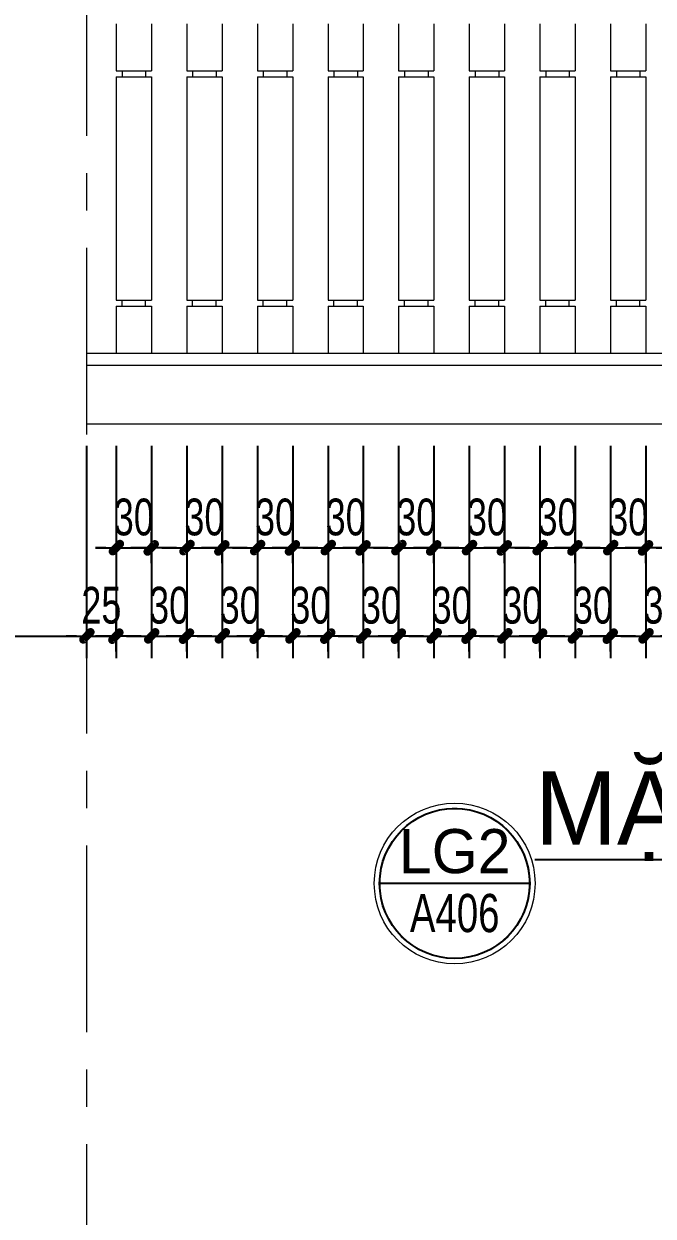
# Model space of a CAD drawing. Header units: inches. Extents: x 88947 to 296847, y 35049 to 161062.
# Drawn here: x 227494 to 228563, y 73660 to 75686 of the extents above; entities that cross this region are included whole.
import ezdxf
from ezdxf.enums import TextEntityAlignment as Align

# ---------------------------------------------------------------- set-up
doc = ezdxf.new("R2010")
doc.units = ezdxf.units.IN
doc.header["$MEASUREMENT"] = 0
doc.header["$PDMODE"] = 1
doc.linetypes.add('ACAD_ISO03W100', pattern=[30, 12, -18])
doc.linetypes.add('CENTER', pattern=[50.8, 31.75, -6.35, 6.35, -6.35])
for name, color, linetype, lineweight in [('A-Dims', 145, 'Continuous', 25), ('DIM', 7, 'Continuous', 25), ('KY HIEU', 4, 'Continuous', 25), ('THAY', 3, 'Continuous', 18), ('TRUC', 252, 'ACAD_ISO03W100', 13)]:
    doc.layers.add(name, color=color, linetype=linetype, lineweight=lineweight)
doc.layers.add('NHO', color=8, linetype='Continuous')
doc.layers.add('text', color=2, linetype='Continuous')
doc.styles.add('FRANKO', font='VFRANKO.TTF')
doc.styles.add('TAS-MTEXT', font='VAVOB.TTF', dxfattribs={"width": 0.75})
doc.styles.add('VNCENTURYH', font='VHAVAN.TTF')
doc.styles.add('VNI-HELVE-CONDENSE', font='VNARIAL.TTF', dxfattribs={"width": 0.7})
doc.dimstyles.new('TAS-25', dxfattribs={"dimscale": 25, "dimtxt": 2.5, "dimasz": 0.7, "dimexe": 1.5, "dimexo": 1.5, "dimgap": 0.8, "dimtad": 1, "dimdec": 0, "dimlfac": 0.5, "dimzin": 3, "dimdsep": 46, "dimtxsty": 'VNI-HELVE-CONDENSE', "dimblk": 'TICK', "dimcen": 2.5, "dimclrt": 71, "dimazin": 2, "dimtfac": 0.75, "dimtdec": 0, "dimtix": 1, "dimtmove": 2, "dimatfit": 2, "dimldrblk": 'TICK123', "dimfxl": 1.5, "dimtolj": 1, "dimtzin": 0, "dimarcsym": 0})

# ---------------------------------------------------------------- blocks, each defined once
blk = doc.blocks.new('TICK')
at = {"layer": 'A-Dims', "color": 1}
for p, q in [((0, 1.5), (0, -1.5)), ((-2, 0), (2, 0))]:
    blk.add_line(p, q, dxfattribs=at)
at = {"layer": 'A-Dims', "color": 1, "const_width": 0.788}
blk.add_lwpolyline([(-0.33, -0.35), (0.38, 0.38)], dxfattribs=at)
at = {"layer": 'A-Dims', "color": 1, "const_width": 0.394}
for points in [[(0.24, 0.52, -0.414214), (0.52, 0.52, -1)], [(0.52, 0.52, -0.414214), (0.52, 0.24, -1)], [(-0.47, -0.21, 0.414214), (-0.47, -0.49, 1)], [(-0.47, -0.49, 0.414214), (-0.19, -0.49, 1)]]:
    blk.add_lwpolyline(points, format="xyb", dxfattribs=at)
blk = doc.blocks.new('*D1516')
at = {"layer": 'Defpoints', "color": 0}
for p in [(227600.4, 75006.3), (227650.5, 75006.3), (227650.5, 74645.7)]:
    blk.add_point(p, dxfattribs=at)
at = {"layer": 'DIM', "color": 0, "lineweight": -2}
for p, q in [((227600.4, 74968.8), (227600.4, 74608.2)), ((227650.5, 74968.8), (227650.5, 74608.2)), ((227582.9, 74645.7), (227565.4, 74645.7)), ((227600.4, 74645.7), (227650.5, 74645.7)), ((227668, 74645.7), (227685.5, 74645.7))]:
    blk.add_line(p, q, dxfattribs=at)
at = {"layer": 'DIM', "color": 0, "lineweight": -2, "xscale": 17.5, "yscale": 17.5, "zscale": 17.5}
blk.add_blockref('TICK', (227600.4, 74645.7), dxfattribs=at)
at = {"layer": 'DIM', "color": 0, "lineweight": -2, "xscale": 17.5, "yscale": 17.5, "zscale": 17.5, "rotation": 180}
blk.add_blockref('TICK', (227650.5, 74645.7), dxfattribs=at)
at = {"layer": 'DIM', "color": 71, "insert": (227625.4, 74697.6), "char_height": 62.5, "attachment_point": 5, "style": 'VNI-HELVE-CONDENSE'}
blk.add_mtext('\\A1;25', dxfattribs=at)
blk = doc.blocks.new('TICK123')
at = {"layer": 'A-Dims', "color": 1}
blk.add_lwpolyline([(0.05, 0, 0, 0.84, 0), (-2.11, 0, 8.4, 8.4, 0)], format="xyseb", dxfattribs=at)
blk = doc.blocks.new('*D1517')
at = {"layer": 'Defpoints', "color": 0}
for p in [(227650.5, 75006.3), (227710.5, 75006.3), (227710.5, 74795.7)]:
    blk.add_point(p, dxfattribs=at)
at = {"layer": 'DIM', "color": 0, "lineweight": -2}
for p, q in [((227650.5, 74968.8), (227650.5, 74758.2)), ((227710.5, 74968.8), (227710.5, 74758.2)), ((227633, 74795.7), (227615.5, 74795.7)), ((227650.5, 74795.7), (227710.5, 74795.7)), ((227728, 74795.7), (227745.5, 74795.7))]:
    blk.add_line(p, q, dxfattribs=at)
at = {"layer": 'DIM', "color": 0, "lineweight": -2, "xscale": 17.5, "yscale": 17.5, "zscale": 17.5}
blk.add_blockref('TICK', (227650.5, 74795.7), dxfattribs=at)
at = {"layer": 'DIM', "color": 0, "lineweight": -2, "xscale": 17.5, "yscale": 17.5, "zscale": 17.5, "rotation": 180}
blk.add_blockref('TICK', (227710.5, 74795.7), dxfattribs=at)
at = {"layer": 'DIM', "color": 71, "insert": (227680.5, 74847.6), "char_height": 62.5, "attachment_point": 5, "style": 'VNI-HELVE-CONDENSE'}
blk.add_mtext('\\A1;30', dxfattribs=at)
blk = doc.blocks.new('*D1518')
at = {"layer": 'Defpoints', "color": 0}
for p in [(227710.5, 75006.3), (227770.5, 75006.3), (227770.5, 74645.7)]:
    blk.add_point(p, dxfattribs=at)
at = {"layer": 'DIM', "color": 0, "lineweight": -2}
for p, q in [((227710.5, 74968.8), (227710.5, 74608.2)), ((227770.5, 74968.8), (227770.5, 74608.2)), ((227693, 74645.7), (227675.5, 74645.7)), ((227710.5, 74645.7), (227770.5, 74645.7)), ((227788, 74645.7), (227805.5, 74645.7))]:
    blk.add_line(p, q, dxfattribs=at)
at = {"layer": 'DIM', "color": 0, "lineweight": -2, "xscale": 17.5, "yscale": 17.5, "zscale": 17.5}
blk.add_blockref('TICK', (227710.5, 74645.7), dxfattribs=at)
at = {"layer": 'DIM', "color": 0, "lineweight": -2, "xscale": 17.5, "yscale": 17.5, "zscale": 17.5, "rotation": 180}
blk.add_blockref('TICK', (227770.5, 74645.7), dxfattribs=at)
at = {"layer": 'DIM', "color": 71, "insert": (227740.5, 74697.6), "char_height": 62.5, "attachment_point": 5, "style": 'VNI-HELVE-CONDENSE'}
blk.add_mtext('\\A1;30', dxfattribs=at)
blk = doc.blocks.new('*D1519')
at = {"layer": 'Defpoints', "color": 0}
for p in [(227770.5, 75006.3), (227830.5, 75006.3), (227830.5, 74795.7)]:
    blk.add_point(p, dxfattribs=at)
at = {"layer": 'DIM', "color": 0, "lineweight": -2}
for p, q in [((227770.5, 74968.8), (227770.5, 74758.2)), ((227830.5, 74968.8), (227830.5, 74758.2)), ((227753, 74795.7), (227735.5, 74795.7)), ((227770.5, 74795.7), (227830.5, 74795.7)), ((227848, 74795.7), (227865.5, 74795.7))]:
    blk.add_line(p, q, dxfattribs=at)
at = {"layer": 'DIM', "color": 0, "lineweight": -2, "xscale": 17.5, "yscale": 17.5, "zscale": 17.5}
blk.add_blockref('TICK', (227770.5, 74795.7), dxfattribs=at)
at = {"layer": 'DIM', "color": 0, "lineweight": -2, "xscale": 17.5, "yscale": 17.5, "zscale": 17.5, "rotation": 180}
blk.add_blockref('TICK', (227830.5, 74795.7), dxfattribs=at)
at = {"layer": 'DIM', "color": 71, "insert": (227800.5, 74847.6), "char_height": 62.5, "attachment_point": 5, "style": 'VNI-HELVE-CONDENSE'}
blk.add_mtext('\\A1;30', dxfattribs=at)
blk = doc.blocks.new('*D1520')
at = {"layer": 'Defpoints', "color": 0}
for p in [(227830.5, 75006.3), (227890.5, 75006.3), (227890.5, 74645.7)]:
    blk.add_point(p, dxfattribs=at)
at = {"layer": 'DIM', "color": 0, "lineweight": -2}
for p, q in [((227830.5, 74968.8), (227830.5, 74608.2)), ((227890.5, 74968.8), (227890.5, 74608.2)), ((227813, 74645.7), (227795.5, 74645.7)), ((227830.5, 74645.7), (227890.5, 74645.7)), ((227908, 74645.7), (227925.5, 74645.7))]:
    blk.add_line(p, q, dxfattribs=at)
at = {"layer": 'DIM', "color": 0, "lineweight": -2, "xscale": 17.5, "yscale": 17.5, "zscale": 17.5}
blk.add_blockref('TICK', (227830.5, 74645.7), dxfattribs=at)
at = {"layer": 'DIM', "color": 0, "lineweight": -2, "xscale": 17.5, "yscale": 17.5, "zscale": 17.5, "rotation": 180}
blk.add_blockref('TICK', (227890.5, 74645.7), dxfattribs=at)
at = {"layer": 'DIM', "color": 71, "insert": (227860.5, 74697.6), "char_height": 62.5, "attachment_point": 5, "style": 'VNI-HELVE-CONDENSE'}
blk.add_mtext('\\A1;30', dxfattribs=at)
blk = doc.blocks.new('*D1521')
at = {"layer": 'Defpoints', "color": 0}
for p in [(227890.5, 75006.3), (227950.5, 75006.3), (227950.5, 74795.7)]:
    blk.add_point(p, dxfattribs=at)
at = {"layer": 'DIM', "color": 0, "lineweight": -2}
for p, q in [((227890.5, 74968.8), (227890.5, 74758.2)), ((227950.5, 74968.8), (227950.5, 74758.2)), ((227873, 74795.7), (227855.5, 74795.7)), ((227890.5, 74795.7), (227950.5, 74795.7)), ((227968, 74795.7), (227985.5, 74795.7))]:
    blk.add_line(p, q, dxfattribs=at)
at = {"layer": 'DIM', "color": 0, "lineweight": -2, "xscale": 17.5, "yscale": 17.5, "zscale": 17.5}
blk.add_blockref('TICK', (227890.5, 74795.7), dxfattribs=at)
at = {"layer": 'DIM', "color": 0, "lineweight": -2, "xscale": 17.5, "yscale": 17.5, "zscale": 17.5, "rotation": 180}
blk.add_blockref('TICK', (227950.5, 74795.7), dxfattribs=at)
at = {"layer": 'DIM', "color": 71, "insert": (227920.5, 74847.6), "char_height": 62.5, "attachment_point": 5, "style": 'VNI-HELVE-CONDENSE'}
blk.add_mtext('\\A1;30', dxfattribs=at)
blk = doc.blocks.new('*D1522')
at = {"layer": 'Defpoints', "color": 0}
for p in [(227950.5, 75006.3), (228010.5, 75006.3), (228010.5, 74645.7)]:
    blk.add_point(p, dxfattribs=at)
at = {"layer": 'DIM', "color": 0, "lineweight": -2}
for p, q in [((227950.5, 74968.8), (227950.5, 74608.2)), ((228010.5, 74968.8), (228010.5, 74608.2)), ((227933, 74645.7), (227915.5, 74645.7)), ((227950.5, 74645.7), (228010.5, 74645.7)), ((228028, 74645.7), (228045.5, 74645.7))]:
    blk.add_line(p, q, dxfattribs=at)
at = {"layer": 'DIM', "color": 0, "lineweight": -2, "xscale": 17.5, "yscale": 17.5, "zscale": 17.5}
blk.add_blockref('TICK', (227950.5, 74645.7), dxfattribs=at)
at = {"layer": 'DIM', "color": 0, "lineweight": -2, "xscale": 17.5, "yscale": 17.5, "zscale": 17.5, "rotation": 180}
blk.add_blockref('TICK', (228010.5, 74645.7), dxfattribs=at)
at = {"layer": 'DIM', "color": 71, "insert": (227980.5, 74697.6), "char_height": 62.5, "attachment_point": 5, "style": 'VNI-HELVE-CONDENSE'}
blk.add_mtext('\\A1;30', dxfattribs=at)
blk = doc.blocks.new('*D1523')
at = {"layer": 'Defpoints', "color": 0}
for p in [(228010.5, 75006.3), (228070.5, 75006.3), (228070.5, 74795.7)]:
    blk.add_point(p, dxfattribs=at)
at = {"layer": 'DIM', "color": 0, "lineweight": -2}
for p, q in [((228010.5, 74968.8), (228010.5, 74758.2)), ((228070.5, 74968.8), (228070.5, 74758.2)), ((227993, 74795.7), (227975.5, 74795.7)), ((228010.5, 74795.7), (228070.5, 74795.7)), ((228088, 74795.7), (228105.5, 74795.7))]:
    blk.add_line(p, q, dxfattribs=at)
at = {"layer": 'DIM', "color": 0, "lineweight": -2, "xscale": 17.5, "yscale": 17.5, "zscale": 17.5}
blk.add_blockref('TICK', (228010.5, 74795.7), dxfattribs=at)
at = {"layer": 'DIM', "color": 0, "lineweight": -2, "xscale": 17.5, "yscale": 17.5, "zscale": 17.5, "rotation": 180}
blk.add_blockref('TICK', (228070.5, 74795.7), dxfattribs=at)
at = {"layer": 'DIM', "color": 71, "insert": (228040.5, 74847.6), "char_height": 62.5, "attachment_point": 5, "style": 'VNI-HELVE-CONDENSE'}
blk.add_mtext('\\A1;30', dxfattribs=at)
blk = doc.blocks.new('*D1524')
at = {"layer": 'Defpoints', "color": 0}
for p in [(228070.5, 75006.3), (228130.5, 75006.3), (228130.5, 74645.7)]:
    blk.add_point(p, dxfattribs=at)
at = {"layer": 'DIM', "color": 0, "lineweight": -2}
for p, q in [((228070.5, 74968.8), (228070.5, 74608.2)), ((228130.5, 74968.8), (228130.5, 74608.2)), ((228053, 74645.7), (228035.5, 74645.7)), ((228070.5, 74645.7), (228130.5, 74645.7)), ((228148, 74645.7), (228165.5, 74645.7))]:
    blk.add_line(p, q, dxfattribs=at)
at = {"layer": 'DIM', "color": 0, "lineweight": -2, "xscale": 17.5, "yscale": 17.5, "zscale": 17.5}
blk.add_blockref('TICK', (228070.5, 74645.7), dxfattribs=at)
at = {"layer": 'DIM', "color": 0, "lineweight": -2, "xscale": 17.5, "yscale": 17.5, "zscale": 17.5, "rotation": 180}
blk.add_blockref('TICK', (228130.5, 74645.7), dxfattribs=at)
at = {"layer": 'DIM', "color": 71, "insert": (228100.5, 74697.6), "char_height": 62.5, "attachment_point": 5, "style": 'VNI-HELVE-CONDENSE'}
blk.add_mtext('\\A1;30', dxfattribs=at)
blk = doc.blocks.new('*D1525')
at = {"layer": 'Defpoints', "color": 0}
for p in [(228130.5, 75006.3), (228190.5, 75006.3), (228190.5, 74795.7)]:
    blk.add_point(p, dxfattribs=at)
at = {"layer": 'DIM', "color": 0, "lineweight": -2}
for p, q in [((228130.5, 74968.8), (228130.5, 74758.2)), ((228190.5, 74968.8), (228190.5, 74758.2)), ((228113, 74795.7), (228095.5, 74795.7)), ((228130.5, 74795.7), (228190.5, 74795.7)), ((228208, 74795.7), (228225.5, 74795.7))]:
    blk.add_line(p, q, dxfattribs=at)
at = {"layer": 'DIM', "color": 0, "lineweight": -2, "xscale": 17.5, "yscale": 17.5, "zscale": 17.5}
blk.add_blockref('TICK', (228130.5, 74795.7), dxfattribs=at)
at = {"layer": 'DIM', "color": 0, "lineweight": -2, "xscale": 17.5, "yscale": 17.5, "zscale": 17.5, "rotation": 180}
blk.add_blockref('TICK', (228190.5, 74795.7), dxfattribs=at)
at = {"layer": 'DIM', "color": 71, "insert": (228160.5, 74847.6), "char_height": 62.5, "attachment_point": 5, "style": 'VNI-HELVE-CONDENSE'}
blk.add_mtext('\\A1;30', dxfattribs=at)
blk = doc.blocks.new('*D1526')
at = {"layer": 'Defpoints', "color": 0}
for p in [(228190.5, 75006.3), (228250.5, 75006.3), (228250.5, 74645.7)]:
    blk.add_point(p, dxfattribs=at)
at = {"layer": 'DIM', "color": 0, "lineweight": -2}
for p, q in [((228190.5, 74968.8), (228190.5, 74608.2)), ((228250.5, 74968.8), (228250.5, 74608.2)), ((228173, 74645.7), (228155.5, 74645.7)), ((228190.5, 74645.7), (228250.5, 74645.7)), ((228268, 74645.7), (228285.5, 74645.7))]:
    blk.add_line(p, q, dxfattribs=at)
at = {"layer": 'DIM', "color": 0, "lineweight": -2, "xscale": 17.5, "yscale": 17.5, "zscale": 17.5}
blk.add_blockref('TICK', (228190.5, 74645.7), dxfattribs=at)
at = {"layer": 'DIM', "color": 0, "lineweight": -2, "xscale": 17.5, "yscale": 17.5, "zscale": 17.5, "rotation": 180}
blk.add_blockref('TICK', (228250.5, 74645.7), dxfattribs=at)
at = {"layer": 'DIM', "color": 71, "insert": (228220.5, 74697.6), "char_height": 62.5, "attachment_point": 5, "style": 'VNI-HELVE-CONDENSE'}
blk.add_mtext('\\A1;30', dxfattribs=at)
blk = doc.blocks.new('*D1527')
at = {"layer": 'Defpoints', "color": 0}
for p in [(228250.5, 75006.3), (228310.5, 75006.3), (228310.5, 74795.7)]:
    blk.add_point(p, dxfattribs=at)
at = {"layer": 'DIM', "color": 0, "lineweight": -2}
for p, q in [((228250.5, 74968.8), (228250.5, 74758.2)), ((228310.5, 74968.8), (228310.5, 74758.2)), ((228233, 74795.7), (228215.5, 74795.7)), ((228250.5, 74795.7), (228310.5, 74795.7)), ((228328, 74795.7), (228345.5, 74795.7))]:
    blk.add_line(p, q, dxfattribs=at)
at = {"layer": 'DIM', "color": 0, "lineweight": -2, "xscale": 17.5, "yscale": 17.5, "zscale": 17.5}
blk.add_blockref('TICK', (228250.5, 74795.7), dxfattribs=at)
at = {"layer": 'DIM', "color": 0, "lineweight": -2, "xscale": 17.5, "yscale": 17.5, "zscale": 17.5, "rotation": 180}
blk.add_blockref('TICK', (228310.5, 74795.7), dxfattribs=at)
at = {"layer": 'DIM', "color": 71, "insert": (228280.5, 74847.6), "char_height": 62.5, "attachment_point": 5, "style": 'VNI-HELVE-CONDENSE'}
blk.add_mtext('\\A1;30', dxfattribs=at)
blk = doc.blocks.new('*D1528')
at = {"layer": 'Defpoints', "color": 0}
for p in [(228310.5, 75006.3), (228370.5, 75006.3), (228370.5, 74645.7)]:
    blk.add_point(p, dxfattribs=at)
at = {"layer": 'DIM', "color": 0, "lineweight": -2}
for p, q in [((228310.5, 74968.8), (228310.5, 74608.2)), ((228370.5, 74968.8), (228370.5, 74608.2)), ((228293, 74645.7), (228275.5, 74645.7)), ((228310.5, 74645.7), (228370.5, 74645.7)), ((228388, 74645.7), (228405.5, 74645.7))]:
    blk.add_line(p, q, dxfattribs=at)
at = {"layer": 'DIM', "color": 0, "lineweight": -2, "xscale": 17.5, "yscale": 17.5, "zscale": 17.5}
blk.add_blockref('TICK', (228310.5, 74645.7), dxfattribs=at)
at = {"layer": 'DIM', "color": 0, "lineweight": -2, "xscale": 17.5, "yscale": 17.5, "zscale": 17.5, "rotation": 180}
blk.add_blockref('TICK', (228370.5, 74645.7), dxfattribs=at)
at = {"layer": 'DIM', "color": 71, "insert": (228340.5, 74697.6), "char_height": 62.5, "attachment_point": 5, "style": 'VNI-HELVE-CONDENSE'}
blk.add_mtext('\\A1;30', dxfattribs=at)
blk = doc.blocks.new('*D1529')
at = {"layer": 'Defpoints', "color": 0}
for p in [(228370.5, 75006.3), (228430.5, 75006.3), (228430.5, 74795.7)]:
    blk.add_point(p, dxfattribs=at)
at = {"layer": 'DIM', "color": 0, "lineweight": -2}
for p, q in [((228370.5, 74968.8), (228370.5, 74758.2)), ((228430.5, 74968.8), (228430.5, 74758.2)), ((228353, 74795.7), (228335.5, 74795.7)), ((228370.5, 74795.7), (228430.5, 74795.7)), ((228448, 74795.7), (228465.5, 74795.7))]:
    blk.add_line(p, q, dxfattribs=at)
at = {"layer": 'DIM', "color": 0, "lineweight": -2, "xscale": 17.5, "yscale": 17.5, "zscale": 17.5}
blk.add_blockref('TICK', (228370.5, 74795.7), dxfattribs=at)
at = {"layer": 'DIM', "color": 0, "lineweight": -2, "xscale": 17.5, "yscale": 17.5, "zscale": 17.5, "rotation": 180}
blk.add_blockref('TICK', (228430.5, 74795.7), dxfattribs=at)
at = {"layer": 'DIM', "color": 71, "insert": (228400.5, 74847.6), "char_height": 62.5, "attachment_point": 5, "style": 'VNI-HELVE-CONDENSE'}
blk.add_mtext('\\A1;30', dxfattribs=at)
blk = doc.blocks.new('*D1530')
at = {"layer": 'Defpoints', "color": 0}
for p in [(228430.5, 75006.3), (228490.5, 75006.3), (228490.5, 74645.7)]:
    blk.add_point(p, dxfattribs=at)
at = {"layer": 'DIM', "color": 0, "lineweight": -2}
for p, q in [((228430.5, 74968.8), (228430.5, 74608.2)), ((228490.5, 74968.8), (228490.5, 74608.2)), ((228413, 74645.7), (228395.5, 74645.7)), ((228430.5, 74645.7), (228490.5, 74645.7)), ((228508, 74645.7), (228525.5, 74645.7))]:
    blk.add_line(p, q, dxfattribs=at)
at = {"layer": 'DIM', "color": 0, "lineweight": -2, "xscale": 17.5, "yscale": 17.5, "zscale": 17.5}
blk.add_blockref('TICK', (228430.5, 74645.7), dxfattribs=at)
at = {"layer": 'DIM', "color": 0, "lineweight": -2, "xscale": 17.5, "yscale": 17.5, "zscale": 17.5, "rotation": 180}
blk.add_blockref('TICK', (228490.5, 74645.7), dxfattribs=at)
at = {"layer": 'DIM', "color": 71, "insert": (228460.5, 74697.6), "char_height": 62.5, "attachment_point": 5, "style": 'VNI-HELVE-CONDENSE'}
blk.add_mtext('\\A1;30', dxfattribs=at)
blk = doc.blocks.new('*D1531')
at = {"layer": 'Defpoints', "color": 0}
for p in [(228490.5, 75006.3), (228550.5, 75006.3), (228550.5, 74795.7)]:
    blk.add_point(p, dxfattribs=at)
at = {"layer": 'DIM', "color": 0, "lineweight": -2}
for p, q in [((228490.5, 74968.8), (228490.5, 74758.2)), ((228550.5, 74968.8), (228550.5, 74758.2)), ((228473, 74795.7), (228455.5, 74795.7)), ((228490.5, 74795.7), (228550.5, 74795.7)), ((228568, 74795.7), (228585.5, 74795.7))]:
    blk.add_line(p, q, dxfattribs=at)
at = {"layer": 'DIM', "color": 0, "lineweight": -2, "xscale": 17.5, "yscale": 17.5, "zscale": 17.5}
blk.add_blockref('TICK', (228490.5, 74795.7), dxfattribs=at)
at = {"layer": 'DIM', "color": 0, "lineweight": -2, "xscale": 17.5, "yscale": 17.5, "zscale": 17.5, "rotation": 180}
blk.add_blockref('TICK', (228550.5, 74795.7), dxfattribs=at)
at = {"layer": 'DIM', "color": 71, "insert": (228520.5, 74847.6), "char_height": 62.5, "attachment_point": 5, "style": 'VNI-HELVE-CONDENSE'}
blk.add_mtext('\\A1;30', dxfattribs=at)
blk = doc.blocks.new('*D1532')
at = {"layer": 'Defpoints', "color": 0}
for p in [(228550.5, 75006.3), (228610.5, 75006.3), (228610.5, 74645.7)]:
    blk.add_point(p, dxfattribs=at)
at = {"layer": 'DIM', "color": 0, "lineweight": -2}
for p, q in [((228550.5, 74968.8), (228550.5, 74608.2)), ((228610.5, 74968.8), (228610.5, 74608.2)), ((228533, 74645.7), (228515.5, 74645.7)), ((228550.5, 74645.7), (228610.5, 74645.7)), ((228628, 74645.7), (228645.5, 74645.7))]:
    blk.add_line(p, q, dxfattribs=at)
at = {"layer": 'DIM', "color": 0, "lineweight": -2, "xscale": 17.5, "yscale": 17.5, "zscale": 17.5}
blk.add_blockref('TICK', (228550.5, 74645.7), dxfattribs=at)
at = {"layer": 'DIM', "color": 0, "lineweight": -2, "xscale": 17.5, "yscale": 17.5, "zscale": 17.5, "rotation": 180}
blk.add_blockref('TICK', (228610.5, 74645.7), dxfattribs=at)
at = {"layer": 'DIM', "color": 71, "insert": (228580.5, 74697.6), "char_height": 62.5, "attachment_point": 5, "style": 'VNI-HELVE-CONDENSE'}
blk.add_mtext('\\A1;30', dxfattribs=at)
blk = doc.blocks.new('*D1708')
at = {"layer": 'Defpoints', "color": 0}
for p in [(227000.4, 75006.3), (227600.4, 75006.3), (227600.4, 74645.7)]:
    blk.add_point(p, dxfattribs=at)
at = {"layer": 'DIM', "color": 0, "lineweight": -2}
for p, q in [((227000.4, 74968.8), (227000.4, 74608.2)), ((227600.4, 74968.8), (227600.4, 74608.2)), ((227017.9, 74645.7), (227582.9, 74645.7))]:
    blk.add_line(p, q, dxfattribs=at)
at = {"layer": 'DIM', "color": 0, "lineweight": -2, "xscale": 17.5, "yscale": 17.5, "zscale": 17.5, "rotation": 180}
blk.add_blockref('TICK', (227000.4, 74645.7), dxfattribs=at)
at = {"layer": 'DIM', "color": 0, "lineweight": -2, "xscale": 17.5, "yscale": 17.5, "zscale": 17.5}
blk.add_blockref('TICK', (227600.4, 74645.7), dxfattribs=at)
at = {"layer": 'DIM', "color": 71, "insert": (227300.4, 74697.6), "char_height": 62.5, "attachment_point": 5, "style": 'VNI-HELVE-CONDENSE'}
blk.add_mtext('\\A1;300', dxfattribs=at)

msp = doc.modelspace()

# ---------------------------------------------------------------- linework, layer by layer
at = {"layer": 'KY HIEU'}
msp.add_line((228353.2, 74225.1), (228098.2, 74225.1), dxfattribs=at)
at = {"layer": 'KY HIEU', "const_width": 2.75}
msp.add_lwpolyline([(228098.3, 74225.1, 1), (228353, 74225.1, 1)], format="xyb", close=True, dxfattribs=at)
at = {"layer": 'NHO'}
msp.add_circle((228225.7, 74225.1), 127.5, dxfattribs=at)
at = {"layer": 'THAY'}
for p, q in [((227650.5, 75686.3), (227650.5, 75606.3)), ((227710.5, 75686.3), (227710.5, 75606.3)), ((227770.5, 75686.3), (227770.5, 75606.3)), ((227830.5, 75686.3), (227830.5, 75606.3)), ((227890.5, 75686.3), (227890.5, 75606.3)), ((227950.5, 75686.3), (227950.5, 75606.3)), ((228010.5, 75686.3), (228010.5, 75606.3)), ((228070.5, 75686.3), (228070.5, 75606.3)), ((228130.5, 75686.3), (228130.5, 75606.3)), ((228190.5, 75686.3), (228190.5, 75606.3)), ((228250.5, 75686.3), (228250.5, 75606.3)), ((228310.5, 75686.3), (228310.5, 75606.3)), ((228370.5, 75686.3), (228370.5, 75606.3)), ((228430.5, 75686.3), (228430.5, 75606.3)), ((228490.5, 75686.3), (228490.5, 75606.3)), ((228550.5, 75686.3), (228550.5, 75606.3)), ((227650.5, 75606.3), (227710.5, 75606.3)), ((227660.5, 75606.3), (227660.5, 75596.3)), ((227700.5, 75606.3), (227700.5, 75596.3)), ((227770.5, 75606.3), (227830.5, 75606.3)), ((227780.5, 75606.3), (227780.5, 75596.3)), ((227820.5, 75606.3), (227820.5, 75596.3)), ((227890.5, 75606.3), (227950.5, 75606.3)), ((227900.5, 75606.3), (227900.5, 75596.3)), ((227940.5, 75606.3), (227940.5, 75596.3)), ((228010.5, 75606.3), (228070.5, 75606.3)), ((228020.5, 75606.3), (228020.5, 75596.3)), ((228060.5, 75606.3), (228060.5, 75596.3)), ((228130.5, 75606.3), (228190.5, 75606.3)), ((228140.5, 75606.3), (228140.5, 75596.3)), ((228180.5, 75606.3), (228180.5, 75596.3)), ((228250.5, 75606.3), (228310.5, 75606.3)), ((228260.5, 75606.3), (228260.5, 75596.3)), ((228300.5, 75606.3), (228300.5, 75596.3)), ((228370.5, 75606.3), (228430.5, 75606.3)), ((228380.5, 75606.3), (228380.5, 75596.3)), ((228420.5, 75606.3), (228420.5, 75596.3)), ((228490.5, 75606.3), (228550.5, 75606.3)), ((228500.5, 75606.3), (228500.5, 75596.3)), ((228540.5, 75606.3), (228540.5, 75596.3)), ((227650.5, 75596.3), (227710.5, 75596.3)), ((227650.5, 75596.3), (227650.5, 75216.3)), ((227710.5, 75596.3), (227710.5, 75216.3)), ((227770.5, 75596.3), (227830.5, 75596.3)), ((227770.5, 75596.3), (227770.5, 75216.3)), ((227830.5, 75596.3), (227830.5, 75216.3)), ((227890.5, 75596.3), (227950.5, 75596.3)), ((227890.5, 75596.3), (227890.5, 75216.3)), ((227950.5, 75596.3), (227950.5, 75216.3)), ((228010.5, 75596.3), (228070.5, 75596.3)), ((228010.5, 75596.3), (228010.5, 75216.3)), ((228070.5, 75596.3), (228070.5, 75216.3)), ((228130.5, 75596.3), (228190.5, 75596.3)), ((228130.5, 75596.3), (228130.5, 75216.3)), ((228190.5, 75596.3), (228190.5, 75216.3)), ((228250.5, 75596.3), (228310.5, 75596.3)), ((228250.5, 75596.3), (228250.5, 75216.3)), ((228310.5, 75596.3), (228310.5, 75216.3)), ((228370.5, 75596.3), (228430.5, 75596.3)), ((228370.5, 75596.3), (228370.5, 75216.3)), ((228430.5, 75596.3), (228430.5, 75216.3)), ((228490.5, 75596.3), (228550.5, 75596.3)), ((228490.5, 75596.3), (228490.5, 75216.3)), ((228550.5, 75596.3), (228550.5, 75216.3)), ((227650.5, 75216.3), (227710.5, 75216.3)), ((227660.5, 75206.3), (227660.5, 75216.3)), ((227700.5, 75206.3), (227700.5, 75216.3)), ((227770.5, 75216.3), (227830.5, 75216.3)), ((227780.5, 75206.3), (227780.5, 75216.3)), ((227820.5, 75206.3), (227820.5, 75216.3)), ((227890.5, 75216.3), (227950.5, 75216.3)), ((227900.5, 75206.3), (227900.5, 75216.3)), ((227940.5, 75206.3), (227940.5, 75216.3)), ((228010.5, 75216.3), (228070.5, 75216.3)), ((228020.5, 75206.3), (228020.5, 75216.3)), ((228060.5, 75206.3), (228060.5, 75216.3)), ((228130.5, 75216.3), (228190.5, 75216.3)), ((228140.5, 75206.3), (228140.5, 75216.3)), ((228180.5, 75206.3), (228180.5, 75216.3)), ((228250.5, 75216.3), (228310.5, 75216.3)), ((228260.5, 75206.3), (228260.5, 75216.3)), ((228300.5, 75206.3), (228300.5, 75216.3)), ((228370.5, 75216.3), (228430.5, 75216.3)), ((228380.5, 75206.3), (228380.5, 75216.3)), ((228420.5, 75206.3), (228420.5, 75216.3)), ((228490.5, 75216.3), (228550.5, 75216.3)), ((228500.5, 75206.3), (228500.5, 75216.3)), ((228540.5, 75206.3), (228540.5, 75216.3)), ((227650.5, 75206.3), (227710.5, 75206.3)), ((227650.5, 75206.3), (227650.5, 75126.3)), ((227710.5, 75206.3), (227710.5, 75126.3)), ((227770.5, 75206.3), (227830.5, 75206.3)), ((227770.5, 75206.3), (227770.5, 75126.3)), ((227830.5, 75206.3), (227830.5, 75126.3)), ((227890.5, 75206.3), (227950.5, 75206.3)), ((227890.5, 75206.3), (227890.5, 75126.3)), ((227950.5, 75206.3), (227950.5, 75126.3)), ((228010.5, 75206.3), (228070.5, 75206.3)), ((228010.5, 75206.3), (228010.5, 75126.3)), ((228070.5, 75206.3), (228070.5, 75126.3)), ((228130.5, 75206.3), (228190.5, 75206.3)), ((228130.5, 75206.3), (228130.5, 75126.3)), ((228190.5, 75206.3), (228190.5, 75126.3)), ((228250.5, 75206.3), (228310.5, 75206.3)), ((228250.5, 75206.3), (228250.5, 75126.3)), ((228310.5, 75206.3), (228310.5, 75126.3)), ((228370.5, 75206.3), (228430.5, 75206.3)), ((228370.5, 75206.3), (228370.5, 75126.3)), ((228430.5, 75206.3), (228430.5, 75126.3)), ((228490.5, 75206.3), (228550.5, 75206.3)), ((228490.5, 75206.3), (228490.5, 75126.3)), ((228550.5, 75206.3), (228550.5, 75126.3)), ((227600.4, 75126.3), (231600.4, 75126.3)), ((227600.4, 75126.3), (227600.4, 75006.3)), ((227600.4, 75106.3), (231600.4, 75106.3)), ((227600.4, 75006.3), (231600.4, 75006.3))]:
    msp.add_line(p, q, dxfattribs=at)
at = {"layer": 'THAY', "color": 8}
msp.add_circle((228225.7, 74225.1), 136.6, dxfattribs=at)
at = {"layer": 'TRUC', "linetype": 'CENTER', "ltscale": 10}
msp.add_lwpolyline([(227600.4, 76321.7), (227600.4, 70470.2)], dxfattribs=at)

# ---------------------------------------------------------------- texts
at = {"layer": 'text', "style": 'FRANKO'}
msp.add_text('LG2', height=75, dxfattribs=at).set_placement((228225.8, 74242.5), align=Align.CENTER)
at = {"layer": 'text', "style": 'TAS-MTEXT', "width": 0.75}
msp.add_text('A406', height=65, dxfattribs=at).set_placement((228225.8, 74142.3), align=Align.CENTER)
at = {"layer": 'text', "insert": (228362.2, 74415.8), "char_height": 125, "width": 6721.758, "attachment_point": 1, "style": 'VNCENTURYH'}
msp.add_mtext('{\\fVNI-Franko|b0|i0|c0|p2;\\LMAËT ÑÖÙNG LAM GOÃ 2 \\H0.8x;TL: 1/25}', dxfattribs=at)

# ---------------------------------------------------------------- dimensions: what is measured, and where the dimension line sits
at = {"layer": 'DIM'}
for base, p1, p2, picture, middle in [((227600.4, 74645.7), (227000.4, 75006.3), (227600.4, 75006.3), '*D1708', (227300.4, 74697.6)), ((227650.5, 74645.7), (227600.4, 75006.3), (227650.5, 75006.3), '*D1516', (227625.4, 74697.6)), ((227710.5, 74795.7), (227650.5, 75006.3), (227710.5, 75006.3), '*D1517', (227680.5, 74847.6)), ((227770.5, 74645.7), (227710.5, 75006.3), (227770.5, 75006.3), '*D1518', (227740.5, 74697.6)), ((227830.5, 74795.7), (227770.5, 75006.3), (227830.5, 75006.3), '*D1519', (227800.5, 74847.6)), ((227890.5, 74645.7), (227830.5, 75006.3), (227890.5, 75006.3), '*D1520', (227860.5, 74697.6)), ((227950.5, 74795.7), (227890.5, 75006.3), (227950.5, 75006.3), '*D1521', (227920.5, 74847.6)), ((228010.5, 74645.7), (227950.5, 75006.3), (228010.5, 75006.3), '*D1522', (227980.5, 74697.6)), ((228070.5, 74795.7), (228010.5, 75006.3), (228070.5, 75006.3), '*D1523', (228040.5, 74847.6)), ((228130.5, 74645.7), (228070.5, 75006.3), (228130.5, 75006.3), '*D1524', (228100.5, 74697.6)), ((228190.5, 74795.7), (228130.5, 75006.3), (228190.5, 75006.3), '*D1525', (228160.5, 74847.6)), ((228250.5, 74645.7), (228190.5, 75006.3), (228250.5, 75006.3), '*D1526', (228220.5, 74697.6)), ((228310.5, 74795.7), (228250.5, 75006.3), (228310.5, 75006.3), '*D1527', (228280.5, 74847.6)), ((228370.5, 74645.7), (228310.5, 75006.3), (228370.5, 75006.3), '*D1528', (228340.5, 74697.6)), ((228430.5, 74795.7), (228370.5, 75006.3), (228430.5, 75006.3), '*D1529', (228400.5, 74847.6)), ((228490.5, 74645.7), (228430.5, 75006.3), (228490.5, 75006.3), '*D1530', (228460.5, 74697.6)), ((228550.5, 74795.7), (228490.5, 75006.3), (228550.5, 75006.3), '*D1531', (228520.5, 74847.6)), ((228610.5, 74645.7), (228550.5, 75006.3), (228610.5, 75006.3), '*D1532', (228580.5, 74697.6))]:
    dim = msp.add_linear_dim(base=base, p1=p1, p2=p2, dimstyle='TAS-25', dxfattribs=at)
    dim.commit()
    dim.dimension.update_dxf_attribs({"geometry": picture, "text_midpoint": middle})

doc.saveas('drawing.dxf')
